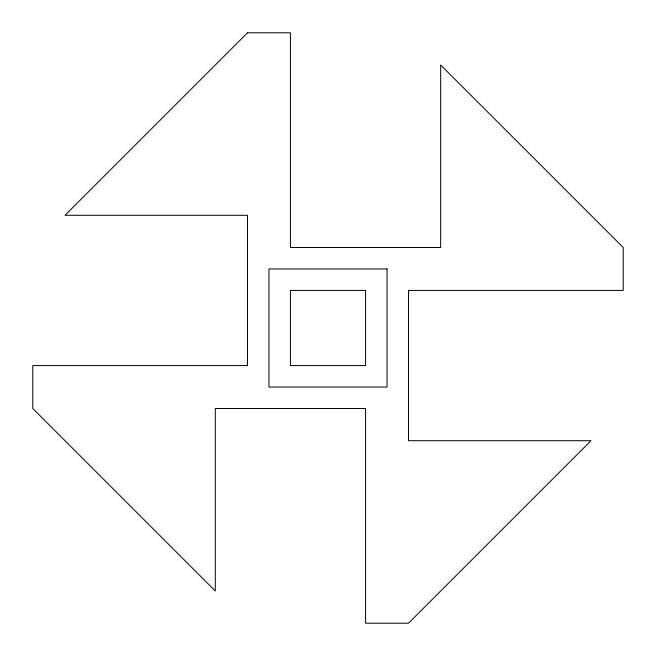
<?xml version="1.0" encoding="UTF-8"?>
<svg xmlns="http://www.w3.org/2000/svg" width="656" height="656" viewBox="0 0 656 656"><rect width="100%" height="100%" fill="white"/><g stroke="black" fill="none" stroke-linecap="round" stroke-linejoin="round"><path stroke-width="0.98" d="M247.492 32.8L65.001 215.291L247.492 215.291L247.492 365.572L32.8 365.572L32.8 408.508L215.291 590.999L215.291 408.508L365.572 408.508L365.572 623.2L408.508 623.2L590.999 440.709L408.508 440.709L408.508 290.428L623.2 290.428L623.2 247.492L440.668 65.001L440.668 247.492L290.428 247.492L290.428 32.8L247.492 32.8M387.04 268.96L268.96 268.96L268.96 387.04L387.04 387.04L387.04 268.96M365.572 290.428L290.428 290.428L290.428 365.572L365.572 365.572L365.572 290.428"/></g></svg>
